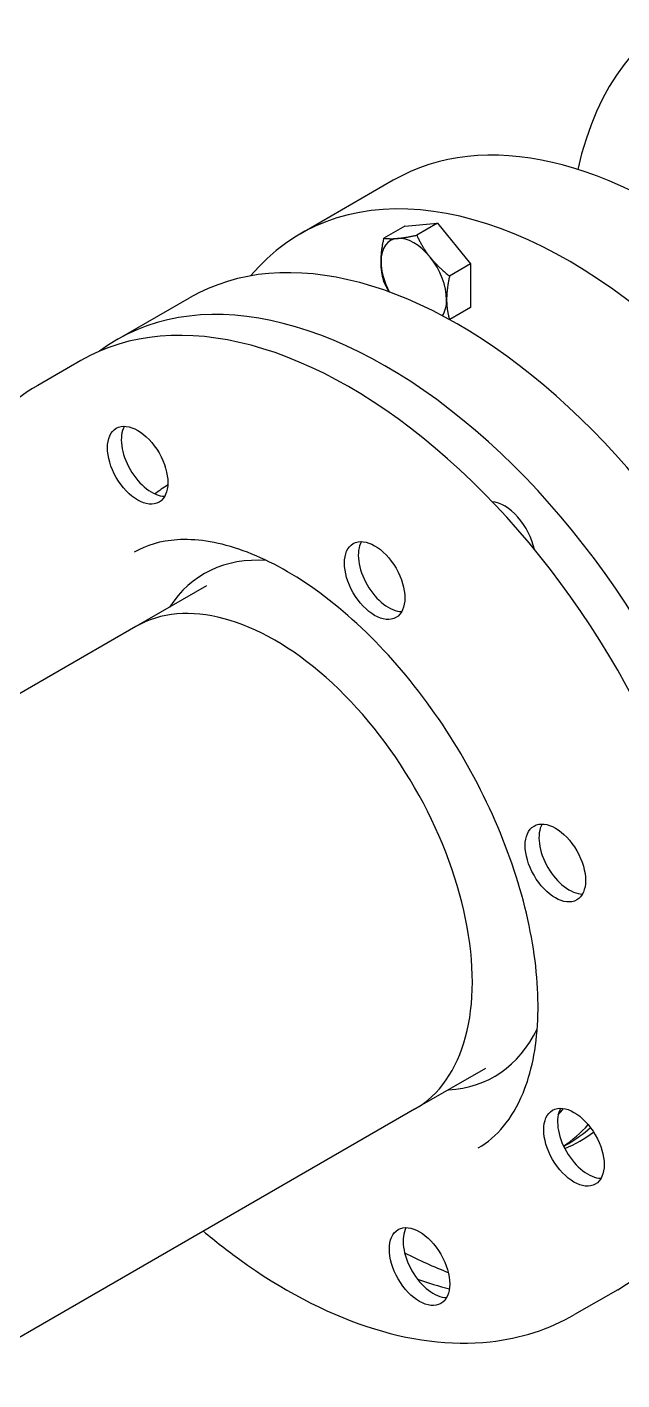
# Model space of a CAD drawing. Header units: millimetres. Extents: x 0 to 100323, y 0 to 59400.
# Drawn here: x 51061.8 to 51249.3, y 9659 to 10085.8 of the extents above; entities that cross this region are included whole.
import ezdxf

# ---------------------------------------------------------------- set-up
doc = ezdxf.new("R2010")
doc.units = ezdxf.units.MM
doc.header["$LTSCALE"] = 100
doc.layers.add('Visible', color=7, linetype='Continuous', lineweight=25)

msp = doc.modelspace()

# ---------------------------------------------------------------- linework, layer by layer
at = {"layer": 'Visible'}
for p, q in [((51177.24, 10037.46), (51147.87, 10020.5)), ((51180.91, 10023.01), (51174.32, 10019.21)), ((51180.91, 10023.01), (51191.24, 10023.93)), ((51191.24, 10023.93), (51184.66, 10020.13)), ((51191.24, 10023.93), (51201.58, 10011.07)), ((51201.58, 10011.07), (51194.99, 10007.27)), ((51201.58, 10011.07), (51201.58, 9997.29)), ((51090.21, 9987.21), (51113.06, 10000.4)), ((51201.58, 9997.29), (51195.03, 9993.51)), ((51078.79, 9980.62), (51065.19, 9972.76)), ((51118.35, 9909.57), (51096.05, 9896.7)), ((51096.05, 9896.7), (50560.37, 9587.42)), ((51206.28, 9757.29), (51183.98, 9744.41)), ((51183.98, 9744.41), (50885.43, 9572.04)), ((51232.33, 9733.51), (51230.97, 9732.73)), ((51248.02, 9687.5), (51234.42, 9679.65))]:
    msp.add_line(p, q, dxfattribs=at)
for centre, major_axis, start_param, end_param in [((51352.15, 9943.03), (-84.62, 146.56), 4.272458, 6.845971), ((51261.86, 9890.9), (-84.62, 146.56), 4.30875, 6.283185), ((51232.48, 9873.94), (-84.62, 146.56), 2.93441, 6.490368), ((51197.67, 9853.84), (84.62, -146.56), 0, 3.141593), ((51183.73, 10005.82), (-7.31, 12.66), 6.021386, 7.068583), ((51183.73, 10005.82), (-7.31, 12.66), 4.974188, 6.021386), ((51183.73, 10005.82), (-7.31, 12.66), 3.926991, 4.974188), ((51163.4, 9834.06), (84.62, -146.56), 0, 3.141593), ((51183.73, 10005.82), (7.31, -12.66), 3.926991, 4.663828), ((51174.83, 9840.65), (84.62, -146.56), 6.215637, 9.492326), ((51183.73, 10005.82), (7.31, -12.66), 0.271269, 0.785398), ((51101.03, 9950.09), (-6.73, 11.66), 0.329161, 2.812432), ((51167.76, 9836.57), (-60.77, 105.26), 0.013437, 0.083448), ((51174.83, 9840.65), (-61.33, 106.23), 0.127673, 0.137348), ((51212.29, 9923.47), (-6.92, 11.99), 4.196871, 5.903838), ((51175.74, 9913.72), (-6.73, 11.66), 0.329161, 2.812432), ((51163.4, 9834.06), (-45.77, 79.27), 5.913191, 6.565173), ((51140.02, 9820.55), (43.96, -76.14), 0, 3.141593), ((51140.02, 9820.55), (43.96, -76.14), 0, 3.141593), ((51232.7, 9824.62), (-6.73, 11.66), 0.329161, 2.812432), ((51163.4, 9834.06), (45.77, -79.27), 6.001198, 6.653179), ((51238.56, 9734.97), (-6.73, 11.66), 0.329161, 2.812432), ((51167.76, 9836.57), (60.77, -105.26), 0.040358, 0.185326), ((51171.56, 9838.77), (60.77, -105.26), 0, 0.124358), ((51174.83, 9840.65), (61.33, -106.23), 6.206995, 6.354986), ((51189.88, 9697.3), (-6.73, 11.66), 0.329161, 2.812432), ((51174.83, 9840.65), (84.62, -146.56), 5.547816, 5.663602), ((51163.4, 9834.06), (81.54, -141.23), 5.685087, 5.774868)]:
    msp.add_ellipse(centre, major_axis=major_axis, ratio=0.57735, start_param=start_param, end_param=end_param, dxfattribs=at)
for centre, major_axis in [((51096.68, 9947.58), (-6.73, 11.66)), ((51171.38, 9911.21), (-6.73, 11.66)), ((51228.35, 9822.11), (6.73, -11.66)), ((51234.21, 9732.46), (6.73, -11.66)), ((51185.53, 9694.79), (6.73, -11.66))]:
    msp.add_ellipse(centre, major_axis=major_axis, ratio=0.57735, dxfattribs=at)
for points, weights in [([(51173.4, 10011.78), (51173.4, 10014.98), (51174.32, 10019.21)], [1, 1.0379548493, 1]), ([(51174.32, 10019.21), (51176.17, 10018.92), (51178.57, 10019.13)], [1, 1.0379548493, 1]), ([(51178.57, 10019.13), (51180.97, 10019.35), (51184.66, 10020.13)], [1, 1.0379548493, 1]), ([(51184.66, 10020.13), (51186.5, 10016.15), (51188.9, 10013.17)], [1, 1.0379548493, 1]), ([(51188.9, 10013.17), (51191.3, 10010.18), (51194.99, 10007.27)], [1, 1.0379548493, 1]), ([(51174.32, 10005.43), (51173.4, 10008.58), (51173.4, 10011.78)], [1, 1.0379548493, 1]), ([(51175.97, 10002.26), (51175.11, 10003.73), (51174.32, 10005.43)], [1.01846977251, 1.01587356732, 1]), ([(51194.99, 10007.27), (51194.07, 10003.05), (51194.07, 9999.85)], [1, 1.0379548493, 1]), ([(51194.07, 9999.85), (51194.07, 9996.67), (51194.98, 9993.54)], [1, 1.03768978991, 1.00052641667])]:
    msp.add_rational_spline(points, weights, degree=2, dxfattribs=at)
for points, knots in [([(51065.19, 9972.76), (51056.12, 9967.53), (51048.38, 9960.05), (51035.99, 9941.31), (51031.57, 9929.83), (51026.33, 9903.5), (51025.85, 9888.42), (51027.94, 9867.9), (51028.61, 9863.1), (51029.46, 9858.25)], [2.277935, 2.277935, 2.277935, 2.277935, 2.558774, 2.558774, 2.860097, 2.860097, 3.187688, 3.187688, 3.286047, 3.286047, 3.286047, 3.286047]), ([(51204.04, 9732.28), (51209.9, 9735.66), (51214.74, 9741.21), (51220.74, 9755.82), (51222.4, 9763.64), (51223.18, 9781.08), (51222.41, 9790.58), (51218.48, 9810.59), (51215.29, 9821.1), (51206.72, 9842.03), (51201.32, 9852.45), (51188.87, 9872), (51181.81, 9881.14), (51166.88, 9897.12), (51159, 9903.98), (51143.43, 9914.74), (51135.73, 9918.67), (51121.4, 9923.53), (51114.81, 9924.43), (51103.91, 9923.73), (51099.47, 9922.38), (51095.58, 9920.14)], [5.419528, 5.419528, 5.419528, 5.419528, 5.838769, 5.838769, 6.154855, 6.154855, 6.455704, 6.455704, 6.759146, 6.759146, 7.065501, 7.065501, 7.372499, 7.372499, 7.677639, 7.677639, 7.979299, 7.979299, 8.282741, 8.282741, 8.561121, 8.561121, 8.561121, 8.561121]), ([(51117.39, 9705.96), (51121.17, 9702.79), (51125.02, 9699.79), (51141.95, 9687.58), (51155.45, 9680.39), (51182.11, 9671.51), (51195.31, 9669.74), (51217.29, 9672.12), (51226.36, 9674.99), (51234.42, 9679.65)], [4.411416, 4.411416, 4.411416, 4.411416, 4.51026, 4.51026, 4.842599, 4.842599, 5.16995, 5.16995, 5.419528, 5.419528, 5.419528, 5.419528]), ([(51158.09, 9579.45), (51193.6, 9601.29), (51229.12, 9623.14), (51275.92, 9651.93), (51287.22, 9658.88), (51298.51, 9665.82)], [0.029605, 0.029605, 0.029605, 0.029605, 10, 10, 13.170746, 13.170746, 13.170746, 13.170746])]:
    msp.add_open_spline(points, degree=3, knots=knots, dxfattribs=at)
msp.add_open_spline([(51229.26, 9742.68), (51229.83, 9743.33), (51230.38, 9743.99), (51230.91, 9744.68)], degree=3, dxfattribs=at)

doc.saveas('drawing.dxf')
